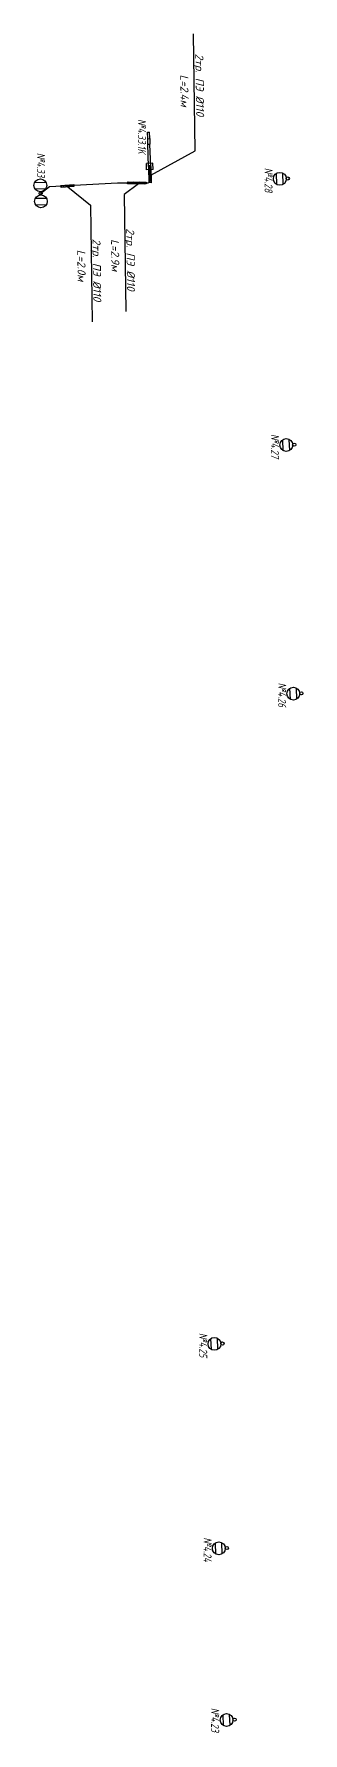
# Model space of a CAD drawing. Extents: x 17765 to 20362, y 13375 to 15893.
# Drawn here: x 17774.9 to 17816.8, y 15025.9 to 15291.3 of the extents above; entities that cross this region are included whole.
import ezdxf
from ezdxf.enums import TextEntityAlignment as Align

# ---------------------------------------------------------------- set-up
doc = ezdxf.new("R2010")
doc.units = 0
doc.layers.get('0').update_dxf_attribs({"linetype": 'CONTINUOUS'})
for name, color, linetype in [('ВЫНОСКИ_ТР', 5, 'CONTINUOUS'), ('ТР__ПЭ', 5, 'CONTINUOUS'), ('ТРУБЫ_НО', 5, 'CONTINUOUS'), ('ЭН_ВЫНОСКИ_НОМЕРА_ОПОРЫ', 1, 'CONTINUOUS'), ('ЭН_КЛ_НО', 1, 'ОСВЕЩЕНИЕ'), ('ЭН_ОПОРА_КО_СИРИУС-4', 1, 'CONTINUOUS'), ('ЭН_СУЩ_ОПОРА__ЗАМ__СВЕТ__Н', 5, 'CONTINUOUS'), ('ЭН_СУЩ_ОПОРА_К1_LED', 7, 'CONTINUOUS'), ('ЭН_СУЩ_ОПОРА_К2-180_2_LED', 7, 'CONTINUOUS')]:
    doc.layers.add(name, color=color, linetype=linetype)
doc.styles.add('ISOCPEUR', font='isocpeui.ttf', dxfattribs={"height": 2.5})
doc.styles.get("Standard").update_dxf_attribs({"font": 'isocpeui.ttf', "width": 0.8})
doc.linetypes.add('ОСВЕЩЕНИЕ', pattern='A,5,-3,[133,ltypeshp.shx,S=1,R=0,X=-1,Y=0],-3,5', length=16)

# ---------------------------------------------------------------- blocks, each defined once
blk = doc.blocks.new('*U607')
at = {"layer": 'ЭН_СУЩ_ОПОРА_К1_LED', "color": 18}
for points in [[(-1.71, -0.94), (-1.78, 0.79)], [(-0.71, -0.9), (-0.78, 0.84)]]:
    blk.add_lwpolyline(points, dxfattribs=at)
for centre, radius in [((-1.25, -0.05), 1), ((0, 0), 0.25)]:
    blk.add_circle(centre, radius, dxfattribs=at)
blk = doc.blocks.new('*U606')
at = {"layer": 'ЭН_СУЩ_ОПОРА__ЗАМ__СВЕТ__Н'}
for points in [[(-1.71, -0.94), (-1.78, 0.79)], [(-0.71, -0.9), (-0.78, 0.83)]]:
    blk.add_lwpolyline(points, dxfattribs=at)
for centre, radius in [((-1.24, -0.05), 1), ((0, 0), 0.25)]:
    blk.add_circle(centre, radius, dxfattribs=at)
blk = doc.blocks.new('*U611')
at = {"layer": 'ЭН_СУЩ_ОПОРА_К2-180_2_LED', "color": 18}
for points in [[(-0.92, 1.72), (0.82, 1.77)], [(-0.89, 0.73), (0.84, 0.77)], [(-0.84, -0.77), (0.89, -0.73)], [(-0.82, -1.77), (0.92, -1.72)]]:
    blk.add_lwpolyline(points, dxfattribs=at)
for centre, radius in [((-0.04, 1.25), 1), ((0, 0), 0.25), ((0.04, -1.25), 1)]:
    blk.add_circle(centre, radius, dxfattribs=at)
blk = doc.blocks.new('*U543')
at = {"layer": 'ЭН_ОПОРА_КО_СИРИУС-4'}
for points in [[(0, 0.16), (-0.61, 0.16)], [(-0.61, 0.16), (-0.61, -0.16)], [(-0.5, -0.5), (-0.5, 0.5)], [(-0.5, 0.5), (0.5, 0.5)], [(-0.16, 0.16), (-0.16, -0.16)], [(0, 0.16), (3.5, 0.16)], [(0.16, 0.16), (0.16, -0.16)], [(0.5, -0.5), (0.5, 0.5)], [(3.5, 0.16), (3.5, -0.16)], [(3.5, 0.16), (4.35, 0.16)], [(4.35, 0.16), (4.35, -0.16)], [(4.35, 0.16), (5.35, 0.16)], [(5.35, 0.16), (5.35, -0.16)], [(0, -0.16), (-0.61, -0.16)], [(-0.5, -0.5), (0.5, -0.5)], [(0, -0.16), (3.5, -0.16)], [(4.35, -0.16), (3.5, -0.16)], [(4.35, -0.16), (5.35, -0.16)]]:
    blk.add_lwpolyline(points, dxfattribs=at)
at = {"layer": 'ЭН_ОПОРА_КО_СИРИУС-4', "color": 1}
blk.add_circle((0, 0), 0.163, dxfattribs=at)
blk = doc.blocks.new('*U643')
at = {"layer": 'ТР__ПЭ'}
h = blk.add_hatch(dxfattribs=at)
h.set_pattern_fill('ANSI31', color=256, scale=0.2, angle=-88.7207, style=0)
h.set_pattern_definition([(316.28, (-4.2199, -2.5642), (0.43888, 0.458926), [])])
h.paths.add_polyline_path([(0.15, 0), (0.2, -2.37), (-0.1, -2.36), (-0.15, 0.01)])
at = {"layer": 'ВЫНОСКИ_ТР'}
for p, q in [((7.07, 2.61), (6.83, 20.87)), ((0.18, -1.2), (7.07, 2.61))]:
    blk.add_line(p, q, dxfattribs=at)
at = {"layer": 'ТР__ПЭ'}
blk.add_lwpolyline([(0.15, 0), (0.2, -2.37), (-0.1, -2.36), (-0.15, 0.01)], close=True, dxfattribs=at)
at = {"color": 180, "flags": 9}
blk.add_attdef('ДЛИНА_ТРУБЫ', (8.06, -5.66), '', height=2.5, dxfattribs=at)
at = {"layer": 'ВЫНОСКИ_ТР', "insert": (5.42, 12.02), "char_height": 1.25, "width": 23.9989, "attachment_point": 5, "rotation": 270.754, "style": 'ISOCPEUR'}
blk.add_mtext('L=2.4м', dxfattribs=at)
at = {"layer": 'ВЫНОСКИ_ТР', "style": 'ISOCPEUR', "flags": 8}
blk.add_attdef('ТРУБА4', text='', height=1.25, rotation=270.754, dxfattribs=at).set_placement((7.8, 12.99), align=Align.MIDDLE_CENTER)
blk = doc.blocks.new('*U644')
at = {"layer": 'ТР__ПЭ'}
h = blk.add_hatch(dxfattribs=at)
h.set_pattern_fill('ANSI31', color=256, scale=0.2, angle=-180.1433, style=0)
h.set_pattern_definition([(224.857, (-2.98714, 4.2836), (0.44789, -0.450134), [])])
h.paths.add_polyline_path([(0, -0.15), (-2.9, -0.14), (-2.89, 0.16), (0.01, 0.15)])
at = {"layer": 'ВЫНОСКИ_ТР'}
for p, q in [((-1.22, -0.15), (-3.44, -1.82)), ((-3.44, -1.82), (-3.19, -20.07))]:
    blk.add_line(p, q, dxfattribs=at)
at = {"layer": 'ТР__ПЭ'}
blk.add_lwpolyline([(0, -0.15), (-2.9, -0.14), (-2.89, 0.16), (0.01, 0.15)], close=True, dxfattribs=at)
at = {"color": 180, "flags": 9}
blk.add_attdef('ДЛИНА_ТРУБЫ', (8.06, -5.66), '', height=2.5, dxfattribs=at)
at = {"layer": 'ВЫНОСКИ_ТР', "insert": (-4.83, -11.27), "char_height": 1.25, "width": 23.9989, "attachment_point": 5, "rotation": 270.754, "style": 'ISOCPEUR'}
blk.add_mtext('L=2.9м', dxfattribs=at)
at = {"layer": 'ВЫНОСКИ_ТР', "style": 'ISOCPEUR', "flags": 8}
blk.add_attdef('ТРУБА4', text='', height=1.25, rotation=270.754, dxfattribs=at).set_placement((-2.43, -11.95), align=Align.MIDDLE_CENTER)
blk = doc.blocks.new('*U645')
at = {"layer": 'ТР__ПЭ'}
h = blk.add_hatch(dxfattribs=at)
h.set_pattern_fill('ANSI31', color=256, scale=0.2, angle=4.6261, style=0)
h.set_pattern_definition([(49.626, (2.4357, -4.093), (-0.483764, 0.41134), [])])
h.paths.add_polyline_path([(-0.01, 0.15), (1.98, 0.31), (2, 0.01), (0, -0.15)])
at = {"layer": 'ВЫНОСКИ_ТР'}
for p, q in [((1.08, -0.06), (4.59, -2.9)), ((4.59, -2.9), (4.83, -21.15))]:
    blk.add_line(p, q, dxfattribs=at)
at = {"layer": 'ТР__ПЭ'}
blk.add_lwpolyline([(-0.01, 0.15), (1.98, 0.31), (2, 0.01), (0, -0.15)], close=True, dxfattribs=at)
at = {"color": 180, "flags": 9}
blk.add_attdef('ДЛИНА_ТРУБЫ', (8.06, -5.66), '', height=2.5, dxfattribs=at)
at = {"layer": 'ВЫНОСКИ_ТР', "insert": (3.19, -12.34), "char_height": 1.25, "width": 23.9989, "attachment_point": 5, "rotation": 270.754, "style": 'ISOCPEUR'}
blk.add_mtext('L=2.0м', dxfattribs=at)
at = {"layer": 'ВЫНОСКИ_ТР', "style": 'ISOCPEUR', "flags": 8}
blk.add_attdef('ТРУБА4', text='', height=1.25, rotation=270.754, dxfattribs=at).set_placement((5.59, -13.03), align=Align.MIDDLE_CENTER)

msp = doc.modelspace()

# ---------------------------------------------------------------- linework, layer by layer
at = {"layer": 'ЭН_КЛ_НО', "ltscale": 0.3}
msp.add_lwpolyline([(17775.91, 15266.37), (17777.28, 15267.44), (17787.89, 15268), (17792.5, 15267.99, 0.42789), (17793, 15268.51), (17792.91, 15270.56)], format="xyb", dxfattribs=at)

# ---------------------------------------------------------------- block references
at = {"layer": 'ТРУБЫ_НО'}
ref = msp.add_blockref('*U643', (17792.92, 15270.4), dxfattribs=at)
ref.add_attrib('ТРУБА4', '2тр. ПЭ %%C110', dxfattribs={"layer": 'ВЫНОСКИ_ТР', "height": 1.25, "rotation": 270.754, "style": 'ISOCPEUR', "flags": 8}).set_placement((17800.72, 15283.31), align=Align.MIDDLE_CENTER)
for name, p in [('*U645', (17779.09, 15267.44)), ('*U644', (17792.37, 15267.99))]:
    msp.add_blockref(name, p, dxfattribs=at).add_auto_attribs({'ТРУБА4': '2тр. ПЭ %%C110'})
at = {"layer": 'ЭН_ОПОРА_КО_СИРИУС-4', "color": 3, "rotation": 92.00940835427197}
msp.add_blockref('*U543', (17792.91, 15270.56), dxfattribs=at)
at = {"layer": 'ЭН_СУЩ_ОПОРА__ЗАМ__СВЕТ__Н'}
for p in [(17814.44, 15268.69), (17815.45, 15227.11), (17816.56, 15188.28), (17804.25, 15086.73), (17804.93, 15054.79)]:
    msp.add_blockref('*U606', p, dxfattribs=at)
at = {"layer": 'ЭН_СУЩ_ОПОРА_К1_LED'}
msp.add_blockref('*U607', (17806.15, 15027.98), dxfattribs=at)
at = {"layer": 'ЭН_СУЩ_ОПОРА_К2-180_2_LED'}
msp.add_blockref('*U611', (17775.91, 15266.37), dxfattribs=at)

# ---------------------------------------------------------------- texts
at = {"layer": 'ЭН_ВЫНОСКИ_НОМЕРА_ОПОРЫ', "color": 1, "char_height": 1.25, "attachment_point": 1, "rotation": 269.8832}
for s, heights, insert in [('{\\C256;\\c255;№4.33.1K}', [-1.25], (17792.34, 15277.96)), ('{\\C256;\\c0;№4.33}', [-1.25], (17776.59, 15272.69)), ('{\\C5;\\c16711680;№4.28}', [-1.25], (17812.08, 15270.35)), ('{\\C5;\\c16711680;№4.27}', [-1.27], (17813.09, 15228.77)), ('{\\C5;\\c16711680;№4.26}', [-1.25], (17814.2, 15189.94)), ('{\\C5;\\c16711680;№4.25}', [-1.25], (17801.89, 15088.38)), ('{\\C5;\\c16711680;№4.24}', [-1.25], (17802.57, 15056.45)), ('{\\C256;\\c0;№4.23}', [-1.25], (17803.75, 15029.82))]:
    msp.add_mtext_dynamic_manual_height_columns(s, width=2.9055, gutter_width=12.5, heights=heights, dxfattribs=dict(at, insert=insert))

doc.saveas('drawing.dxf')
